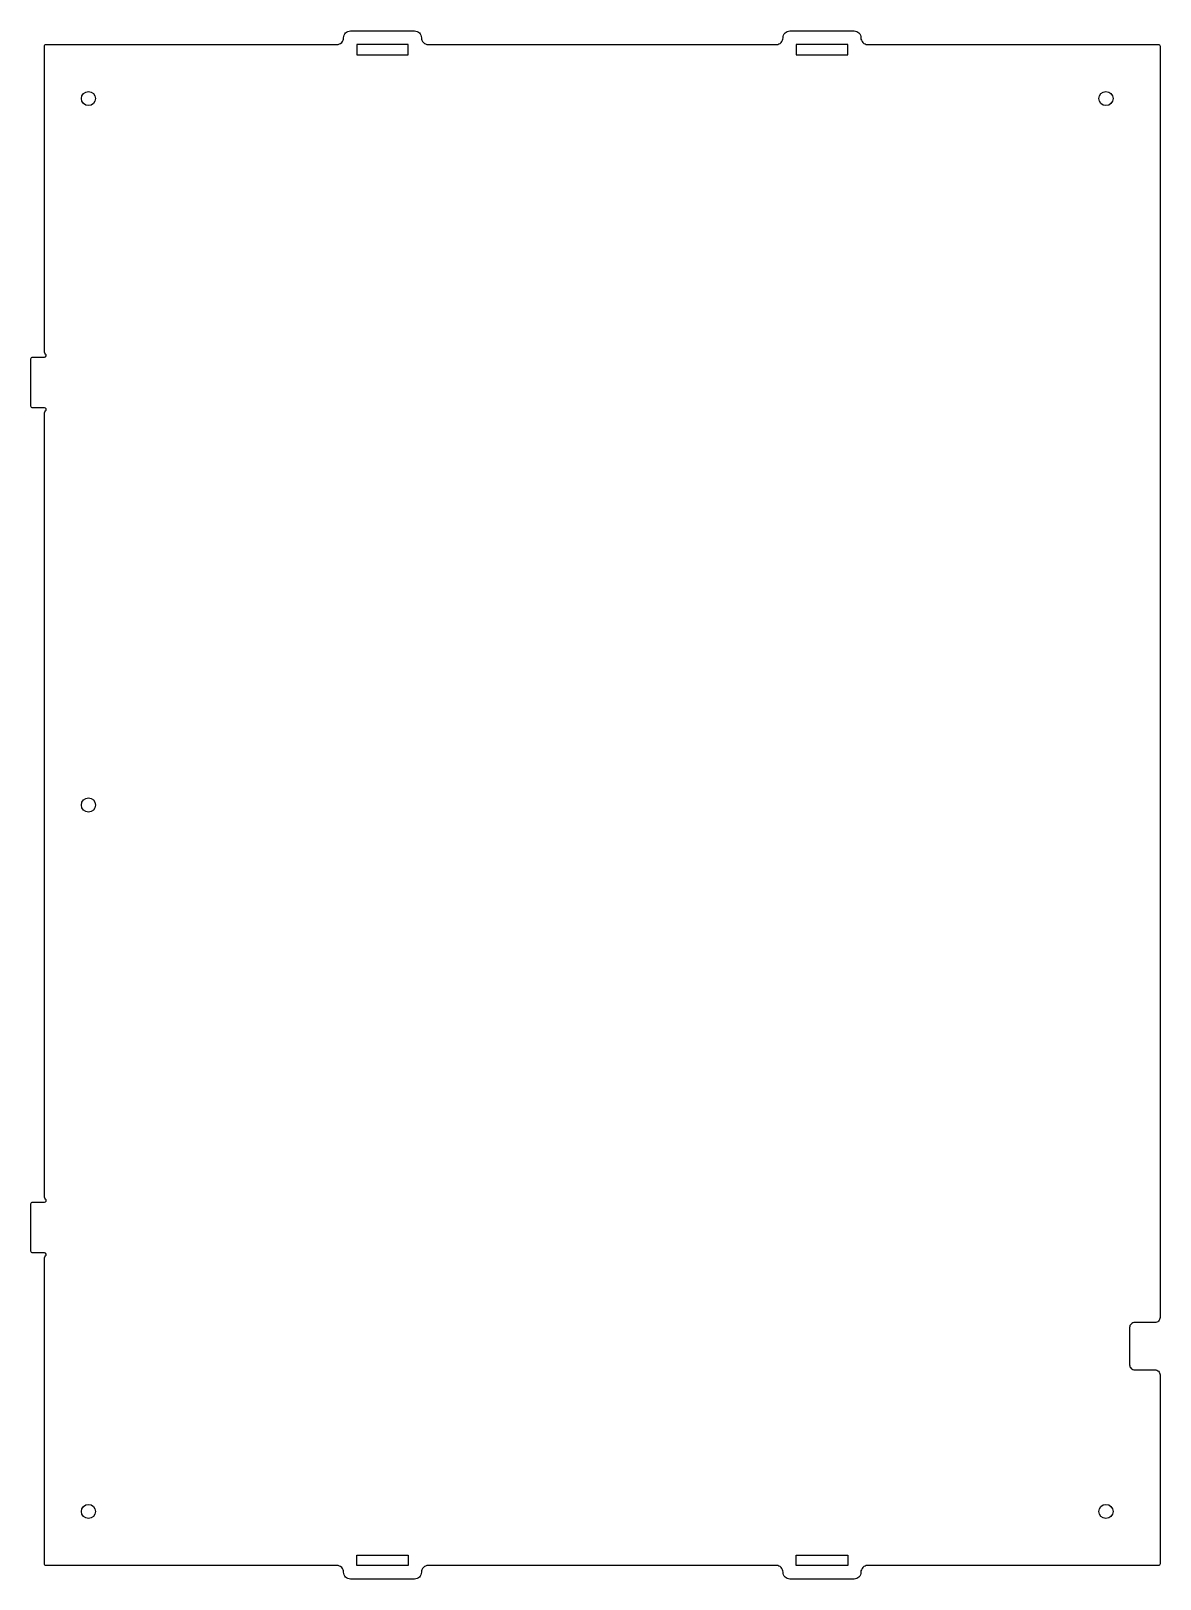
# Model space of a CAD drawing. Header units: millimetres. Extents: x -334 to 0, y -229 to 229.
import ezdxf

# ---------------------------------------------------------------- set-up
doc = ezdxf.new("R2010")
doc.units = ezdxf.units.MM
doc.layers.get('0').update_dxf_attribs({"linetype": 'CONTINUOUS'})

msp = doc.modelspace()

# ---------------------------------------------------------------- linework, layer by layer
msp.add_lwpolyline([(-86.5, -225, 0.414214), (-88.5, -227, -0.414214), (-90.5, -229), (-109.5, -229, -0.414214), (-111.5, -227, 0.414214), (-113.5, -225), (-216.5, -225, 0.414214), (-218.5, -227, -0.414214), (-220.5, -229), (-239.5, -229, -0.414214), (-241.5, -227, 0.414214), (-243.5, -225), (-329.5, -225, -0.414214), (-330, -224.5), (-330, -134, -0.236068), (-329.7, -133.4, 0.720759), (-330, -132.5), (-333.5, -132.5, -0.414214), (-334, -132), (-334, -118, -0.414214), (-333.5, -117.5), (-330, -117.5, 0.720759), (-329.7, -116.6, -0.236068), (-330, -116), (-330, 116, -0.236068), (-329.7, 116.6, 0.720759), (-330, 117.5), (-333.5, 117.5, -0.414214), (-334, 118), (-334, 132, -0.414214), (-333.5, 132.5), (-330, 132.5, 0.720759), (-329.7, 133.4, -0.236068), (-330, 134), (-330, 224.5, -0.414214), (-329.5, 225), (-243.5, 225, 0.414214), (-241.5, 227, -0.414214), (-239.5, 229), (-220.5, 229, -0.414214), (-218.5, 227, 0.414214), (-216.5, 225), (-113.5, 225, 0.414214), (-111.5, 227, -0.414214), (-109.5, 229), (-90.5, 229, -0.414214), (-88.5, 227, 0.414214), (-86.5, 225), (-0.5, 225, -0.414214), (0, 224.5), (0, -151.61, -0.414214), (-1.5, -153.11), (-7.5, -153.11, 0.414214), (-9, -154.61), (-9, -165.61, 0.414214), (-7.5, -167.11), (-1.5, -167.11, -0.414214), (0, -168.61), (0, -224.5, -0.414214), (-0.5, -225)], format="xyb", close=True)
for points in [[(-222.4, 221.9), (-222.4, 225), (-237.6, 225), (-237.6, 221.9)], [(-107.6, 221.9), (-92.4, 221.9), (-92.4, 225), (-107.6, 225)], [(-222.4, -221.9), (-222.4, -225), (-237.6, -225), (-237.6, -221.9)], [(-92.4, -221.9), (-92.4, -225), (-107.6, -225), (-107.6, -221.9)]]:
    msp.add_lwpolyline(points, close=True)
for centre in [(-317, 209), (-16, 209), (-317, 0), (-317, -209), (-16, -209)]:
    msp.add_circle(centre, 2.1)

doc.saveas('drawing.dxf')
